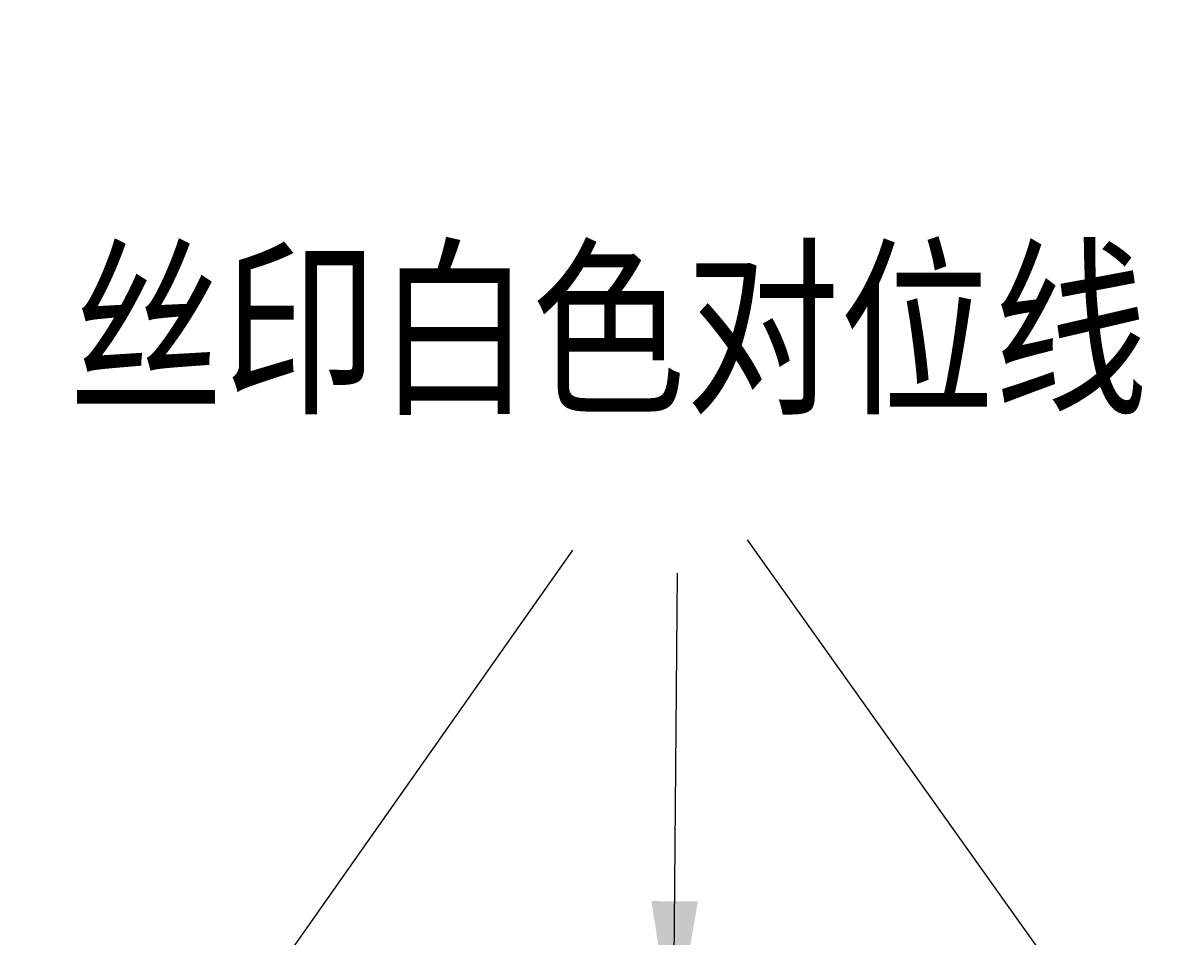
# Model space of a CAD drawing. Header units: inches. Extents: x 265 to 1423, y -753 to -394.
# Drawn here: x 1337.38 to 1353.61, y -603.28 to -590.36 of the extents above; entities that cross this region are included whole.
import ezdxf

# ---------------------------------------------------------------- set-up
doc = ezdxf.new("R2010")
doc.units = ezdxf.units.IN
doc.header["$LTSCALE"] = 0.909449
doc.header["$MEASUREMENT"] = 0
doc.header["$PDMODE"] = 3
doc.header["$PDSIZE"] = 0.3125
doc.layers.get('0').update_dxf_attribs({"linetype": 'CONTINUOUS'})
doc.layers.get('Defpoints').update_dxf_attribs({"linetype": 'CONTINUOUS'})
doc.layers.add('01_Copper', color=3, linetype='CONTINUOUS', lineweight=0)
doc.layers.add('DIM', color=7, linetype='CONTINUOUS')
doc.layers.add('DIM（标注）', color=3, linetype='CONTINUOUS')
doc.styles.get("Standard").update_dxf_attribs({"font": 'txt', "width": 0.8})
doc.styles.add('宋', font='SimSun.ttf', dxfattribs={"height": 2})
doc.dimstyles.new('DIMSTYLE_2$0', dxfattribs={"dimtxt": 1.2, "dimasz": 1.2, "dimexe": 0.18, "dimexo": 0.0625, "dimgap": 0.09, "dimtad": 1, "dimzin": 0, "dimdsep": 46, "dimtxsty": 'Standard', "dimblk": '_FILLED', "dimcen": 0.09, "dimclrd": 2, "dimclre": 2, "dimclrt": 2, "dimadec": 0, "dimazin": 0, "dimtp": 0.1, "dimtm": 0.1, "dimtfac": 1, "dimtmove": 0, "dimatfit": 3, "dimldrblk": '_FILLED', "dimfxl": 1, "dimtolj": 1, "dimtzin": 0, "dimarcsym": 0})
doc.dimstyles.new('STANDARD$7', dxfattribs={"dimtxt": 1.5, "dimasz": 0.3, "dimexe": 0.25, "dimexo": 0.25, "dimgap": 0.25, "dimtad": 0, "dimzin": 0, "dimdsep": 46, "dimtxsty": 'Standard', "dimcen": 0.5, "dimclrd": 256, "dimclre": 5, "dimclrt": 256, "dimazin": 0, "dimtfac": 1, "dimtmove": 0, "dimatfit": 1, "dimfxl": 1, "dimtolj": 1, "dimtzin": 0, "dimlwd": -1, "dimarcsym": 0})

# ---------------------------------------------------------------- blocks, each defined once
blk = doc.blocks.new('_FILLED')
at = {"color": 0, "linetype": 'ByBlock'}
blk.add_solid([(0, 0), (-1, 0.2143), (-1, -0.2143)], dxfattribs=at)
blk = doc.blocks.new('*D194')
at = {"layer": 'Defpoints', "color": 0, "transparency": 16777216}
for p in [(1342.842, -605.721), (1323.551, -606.521), (1342.339, -606.521)]:
    blk.add_point(p, dxfattribs=at)
at = {"layer": 'DIM（标注）', "linetype": 'ByBlock', "lineweight": -2, "transparency": 16777216}
for p, q in [((1323.551, -603.221), (1323.551, -590.731)), ((1342.78, -605.721), (1323.371, -605.721)), ((1323.551, -606.521), (1323.551, -605.721)), ((1342.277, -606.521), (1323.371, -606.521)), ((1323.551, -609.021), (1323.551, -611.521))]:
    blk.add_line(p, q, dxfattribs=at)
at = {"layer": 'DIM（标注）', "lineweight": -2, "transparency": 16777216, "xscale": 2.5, "yscale": 2.5, "zscale": 2.5}
for p, rotation in [((1323.551, -605.721), 270), ((1323.551, -606.521), 90)]:
    blk.add_blockref('_FILLED', p, dxfattribs=dict(at, rotation=rotation))
at = {"layer": 'DIM（标注）', "transparency": 16777216, "insert": (1322.461, -595.726), "char_height": 2, "attachment_point": 5, "rotation": 90, "style": '宋'}
blk.add_mtext('\\A1;0.80MAX', dxfattribs=at)

msp = doc.modelspace()

# ---------------------------------------------------------------- texts
at = {"layer": 'DIM', "lineweight": 5, "insert": (1345.673, -594.795), "char_height": 2, "width": 33.76189, "attachment_point": 5}
msp.add_mtext('{\\fSimSun|b0|i0|c134|p2;丝印白色对位线}', dxfattribs=at)

# ---------------------------------------------------------------- dimensions: what is measured, and where the dimension line sits
at = {"layer": 'DIM（标注）', "color": 3}
dim = msp.add_linear_dim(base=(1323.551, -606.521), p1=(1342.842, -605.721), p2=(1342.339, -606.521), angle=90, text='<>MAX', dimstyle='DIMSTYLE_2$0', override={"dimtxt": 2.5, "dimasz": 2.5, "dimtxsty": '宋', "dimclrd": 256, "dimclre": 256, "dimclrt": 256, "dimarcsym": 1}, dxfattribs=at)
dim.commit()
dim.dimension.update_dxf_attribs({"geometry": '*D194', "text_midpoint": (1323.551, -595.726), "dimtype": 160})

# ---------------------------------------------------------------- leaders
at = {"layer": '01_Copper', "color": 3}
for points in [[(1370.342, -629.54), (1347.642, -597.674)], [(1322.842, -629.54), (1345.167, -597.818)], [(1346.592, -604.79), (1346.651, -598.143)]]:
    msp.add_leader(points, dimstyle='STANDARD$7', override={"dimasz": 2, "dimexe": 1, "dimgap": 0.6, "dimtad": 0, "dimzin": 1, "dimcen": 0, "dimclrd": 256, "dimclre": 4, "dimlwd": 9, "dimlwe": 9}, dxfattribs=at)

doc.saveas('drawing.dxf')
